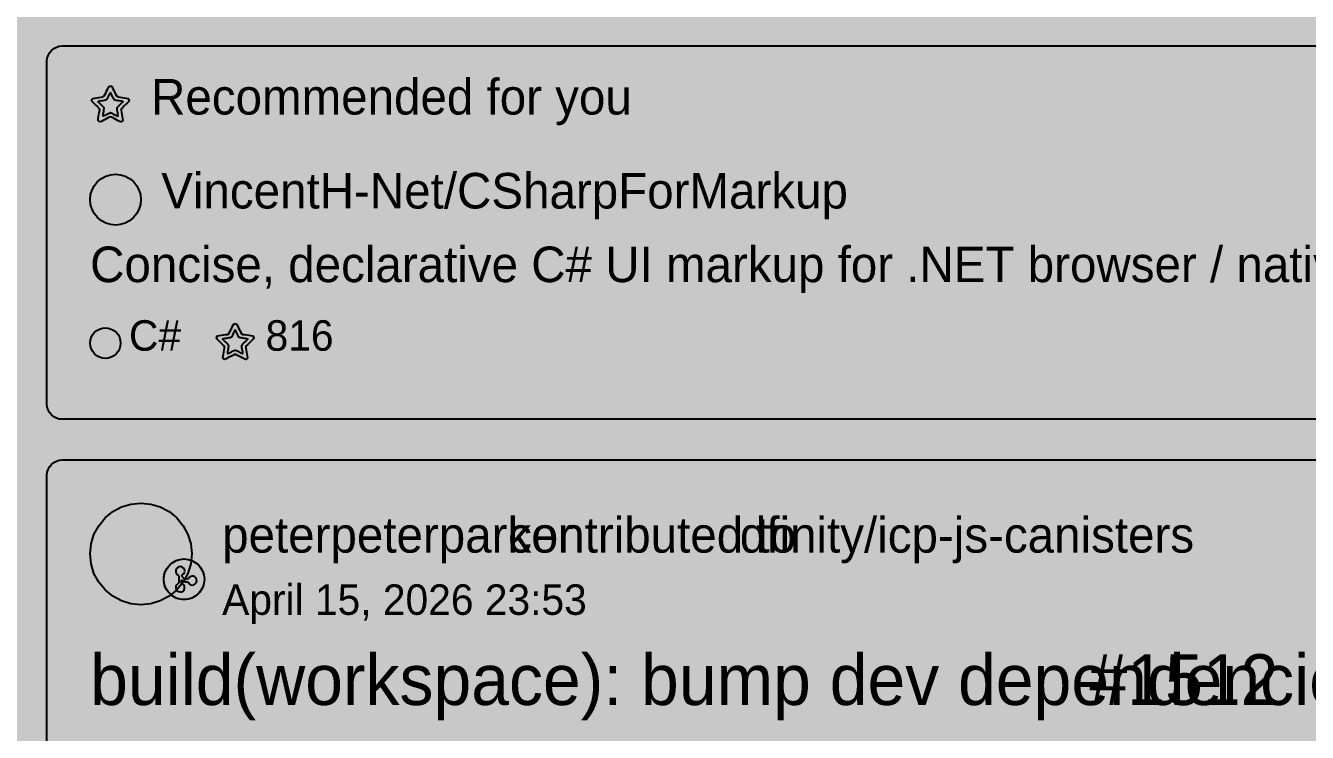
# Model space of a CAD drawing. Extents: x 0 to 2255, y 0 to 8703.
# Drawn here: x 336 to 840, y 6722 to 7000 of the extents above; entities that cross this region are included whole.
import ezdxf

# ---------------------------------------------------------------- set-up
doc = ezdxf.new("R2010")
doc.units = 0

msp = doc.modelspace()

# ---------------------------------------------------------------- hatches: boundary and pattern name
at = {"true_color": 0x0d1117}
for points in [[(0, 8703), (1280, 8703), (1280, 0.44), (0, 0.44)], [(0, 8639), (1280, 8639), (1280, 0.44), (0, 0.44)], [(350, 6991.94), (998.03, 6991.94), (998.03, 6991.94), (999.2, 6991.82), (1000.33, 6991.48), (1001.36, 6990.93), (1002.27, 6990.18), (1003.02, 6989.27), (1003.57, 6988.23), (1003.92, 6987.11), (1004.03, 6985.94), (1004.03, 6850.94), (1004.03, 6850.94), (1003.92, 6849.77), (1003.57, 6848.64), (1003.02, 6847.6), (1002.27, 6846.69), (1001.36, 6845.95), (1000.33, 6845.39), (999.2, 6845.05), (998.03, 6844.94), (350, 6844.94), (350, 6844.94), (348.83, 6845.05), (347.7, 6845.39), (346.67, 6845.95), (345.76, 6846.69), (345.01, 6847.6), (344.46, 6848.64), (344.12, 6849.77), (344, 6850.94), (344, 6985.94), (344, 6985.94), (344.12, 6987.11), (344.46, 6988.23), (345.01, 6989.27), (345.76, 6990.18), (346.67, 6990.93), (347.7, 6991.48), (348.83, 6991.82), (350, 6991.94)], [(350, 6828.94), (998.03, 6828.94), (998.03, 6828.94), (999.2, 6828.82), (1000.33, 6828.48), (1001.36, 6827.93), (1002.27, 6827.18), (1003.02, 6826.27), (1003.57, 6825.23), (1003.92, 6824.11), (1004.03, 6822.94), (1004.03, 6438.12), (1004.03, 6438.12), (1003.92, 6436.95), (1003.57, 6435.83), (1003.02, 6434.79), (1002.27, 6433.88), (1001.36, 6433.14), (1000.33, 6432.58), (999.2, 6432.24), (998.03, 6432.12), (350, 6432.12), (350, 6432.12), (348.83, 6432.24), (347.7, 6432.58), (346.67, 6433.14), (345.76, 6433.88), (345.01, 6434.79), (344.46, 6435.83), (344.12, 6436.95), (344, 6438.12), (344, 6822.94), (344, 6822.94), (344.12, 6824.11), (344.46, 6825.23), (345.01, 6826.27), (345.76, 6827.18), (346.67, 6827.93), (347.7, 6828.48), (348.83, 6828.82), (350, 6828.94)], [(398, 6789.94), (398, 6789.94), (398, 6789.94), (399.56, 6789.78), (401.06, 6789.33), (402.44, 6788.59), (403.66, 6787.59), (404.65, 6786.38), (405.39, 6785), (405.85, 6783.5), (406, 6781.94), (406, 6781.94), (406, 6781.94), (405.85, 6780.38), (405.39, 6778.88), (404.65, 6777.49), (403.66, 6776.28), (402.44, 6775.29), (401.06, 6774.55), (399.56, 6774.09), (398, 6773.94), (398, 6773.94), (398, 6773.94), (396.44, 6774.09), (394.94, 6774.55), (393.56, 6775.29), (392.34, 6776.28), (391.35, 6777.49), (390.61, 6778.88), (390.15, 6780.38), (390, 6781.94), (390, 6781.94), (390, 6781.94), (390.15, 6783.5), (390.61, 6785), (391.35, 6786.38), (392.34, 6787.59), (393.56, 6788.59), (394.94, 6789.33), (396.44, 6789.78), (398, 6789.94)]]:
    msp.add_hatch(color=256, dxfattribs=at).paths.add_polyline_path(points, flags=0)
at = {"true_color": 0x010409}
msp.add_hatch(color=256, dxfattribs=at).paths.add_polyline_path([(0, 8639), (1280, 8639), (1280, 0.44), (0, 0.44)], flags=0)
at = {"true_color": 0x9198a1}
h = msp.add_hatch(color=256, dxfattribs=at)
h.paths.add_polyline_path([(369, 6976.19), (369.65, 6975.8), (370.01, 6975.09), (370.36, 6974.38), (370.71, 6973.67), (371.06, 6972.95), (371.41, 6972.24), (372.03, 6971.89), (372.81, 6971.77), (373.6, 6971.66), (374.39, 6971.54), (375.17, 6971.43), (375.96, 6971.29), (376.4, 6970.68), (376.09, 6969.98), (375.53, 6969.42), (374.96, 6968.87), (374.39, 6968.31), (373.82, 6967.76), (373.25, 6967.2), (373.24, 6966.47), (373.38, 6965.68), (373.51, 6964.9), (373.65, 6964.12), (373.78, 6963.33), (373.83, 6962.55), (373.26, 6962.04), (372.52, 6962.24), (371.81, 6962.61), (371.11, 6962.98), (370.41, 6963.35), (369.7, 6963.72), (369, 6964.09), (368.29, 6963.72), (367.59, 6963.35), (366.89, 6962.98), (366.18, 6962.61), (365.48, 6962.24), (364.73, 6962.04), (364.17, 6962.55), (364.22, 6963.34), (364.36, 6964.12), (364.49, 6964.9), (364.62, 6965.69), (364.76, 6966.47), (364.75, 6967.21), (364.18, 6967.76), (363.61, 6968.32), (363.04, 6968.87), (362.47, 6969.43), (361.9, 6969.98), (361.59, 6970.68), (362.04, 6971.29), (362.83, 6971.43), (363.61, 6971.54), (364.4, 6971.66), (365.19, 6971.77), (365.97, 6971.89), (366.59, 6972.24), (366.94, 6972.95), (367.29, 6973.67), (367.64, 6974.38), (367.99, 6975.09), (368.35, 6975.8), (369, 6976.19)], flags=0)
h.paths.add_polyline_path([(369, 6973.74), (368.76, 6973.25), (368.52, 6972.76), (368.28, 6972.27), (368.03, 6971.79), (367.79, 6971.3), (367.54, 6970.81), (367.08, 6970.53), (366.54, 6970.45), (366, 6970.38), (365.47, 6970.3), (364.93, 6970.22), (364.39, 6970.14), (364.03, 6970), (364.42, 6969.62), (364.81, 6969.24), (365.2, 6968.86), (365.6, 6968.48), (365.99, 6968.1), (366.34, 6967.69), (366.4, 6967.16), (366.31, 6966.62), (366.21, 6966.08), (366.12, 6965.54), (366.03, 6965.01), (365.94, 6964.47), (366.08, 6964.25), (366.56, 6964.5), (367.04, 6964.76), (367.52, 6965.01), (368.01, 6965.26), (368.49, 6965.52), (369, 6965.69), (369.51, 6965.52), (369.99, 6965.26), (370.48, 6965.01), (370.96, 6964.75), (371.44, 6964.5), (371.93, 6964.25), (372.06, 6964.47), (371.97, 6965.01), (371.88, 6965.54), (371.79, 6966.08), (371.69, 6966.62), (371.6, 6967.16), (371.66, 6967.69), (372.01, 6968.1), (372.4, 6968.48), (372.8, 6968.86), (373.19, 6969.24), (373.58, 6969.62), (373.97, 6970), (373.61, 6970.14), (373.07, 6970.22), (372.53, 6970.3), (371.99, 6970.37), (371.45, 6970.45), (370.91, 6970.53), (370.46, 6970.82), (370.21, 6971.3), (369.97, 6971.79), (369.72, 6972.28), (369.48, 6972.77), (369.24, 6973.26), (369, 6973.74)], flags=0)
at = {"true_color": 0xffffff}
for points in [[(371, 6941.44), (371, 6941.44), (371, 6941.44), (372.95, 6941.25), (374.83, 6940.68), (376.56, 6939.75), (378.07, 6938.51), (379.31, 6936.99), (380.24, 6935.26), (380.81, 6933.39), (381, 6931.44), (381, 6931.44), (381, 6931.44), (380.81, 6929.49), (380.24, 6927.61), (379.31, 6925.88), (378.07, 6924.37), (376.56, 6923.12), (374.83, 6922.2), (372.95, 6921.63), (371, 6921.44), (371, 6921.44), (371, 6921.44), (369.05, 6921.63), (367.17, 6922.2), (365.44, 6923.12), (363.93, 6924.37), (362.69, 6925.88), (361.76, 6927.61), (361.19, 6929.49), (361, 6931.44), (361, 6931.44), (361, 6931.44), (361.19, 6933.39), (361.76, 6935.26), (362.69, 6936.99), (363.93, 6938.51), (365.44, 6939.75), (367.17, 6940.68), (369.05, 6941.25), (371, 6941.44)], [(381, 6811.94), (381, 6811.94), (381, 6811.94), (384.9, 6811.55), (388.65, 6810.42), (392.11, 6808.57), (395.14, 6806.08), (397.63, 6803.05), (399.48, 6799.59), (400.62, 6795.84), (401, 6791.94), (401, 6791.94), (401, 6791.94), (400.62, 6788.04), (399.48, 6784.28), (397.63, 6780.83), (395.14, 6777.8), (392.11, 6775.31), (388.65, 6773.46), (384.9, 6772.32), (381, 6771.94), (381, 6771.94), (381, 6771.94), (377.1, 6772.32), (373.35, 6773.46), (369.89, 6775.31), (366.86, 6777.8), (364.37, 6780.83), (362.52, 6784.28), (361.38, 6788.04), (361, 6791.94), (361, 6791.94), (361, 6791.94), (361.38, 6795.84), (362.52, 6799.59), (364.37, 6803.05), (366.86, 6806.08), (369.89, 6808.57), (373.35, 6810.42), (377.1, 6811.55), (381, 6811.94)]]:
    msp.add_hatch(color=256, dxfattribs=at).paths.add_polyline_path(points, flags=0)
at = {"true_color": 0x9198a1}
h = msp.add_hatch(color=256, dxfattribs=at)
h.paths.add_polyline_path([(418.12, 6882.69), (418.78, 6882.3), (419.13, 6881.59), (419.48, 6880.88), (419.84, 6880.17), (420.19, 6879.45), (420.54, 6878.74), (421.15, 6878.39), (421.94, 6878.27), (422.73, 6878.16), (423.51, 6878.04), (424.3, 6877.93), (425.08, 6877.79), (425.53, 6877.18), (425.22, 6876.48), (424.65, 6875.92), (424.08, 6875.37), (423.51, 6874.81), (422.94, 6874.26), (422.37, 6873.7), (422.37, 6872.97), (422.5, 6872.18), (422.64, 6871.4), (422.77, 6870.62), (422.91, 6869.83), (422.95, 6869.05), (422.39, 6868.54), (421.64, 6868.74), (420.94, 6869.11), (420.23, 6869.48), (419.53, 6869.85), (418.83, 6870.22), (418.12, 6870.59), (417.42, 6870.22), (416.72, 6869.85), (416.01, 6869.48), (415.31, 6869.11), (414.6, 6868.74), (413.86, 6868.54), (413.29, 6869.05), (413.35, 6869.84), (413.48, 6870.62), (413.61, 6871.4), (413.75, 6872.19), (413.88, 6872.97), (413.88, 6873.71), (413.31, 6874.26), (412.74, 6874.82), (412.17, 6875.37), (411.6, 6875.93), (411.03, 6876.48), (410.72, 6877.18), (411.17, 6877.79), (411.95, 6877.93), (412.74, 6878.04), (413.52, 6878.16), (414.31, 6878.27), (415.1, 6878.39), (415.71, 6878.74), (416.06, 6879.45), (416.41, 6880.17), (416.77, 6880.88), (417.12, 6881.59), (417.47, 6882.3), (418.12, 6882.69)], flags=0)
h.paths.add_polyline_path([(418.12, 6880.24), (417.88, 6879.75), (417.64, 6879.26), (417.4, 6878.77), (417.16, 6878.29), (416.92, 6877.8), (416.66, 6877.31), (416.21, 6877.03), (415.67, 6876.95), (415.13, 6876.88), (414.59, 6876.8), (414.05, 6876.72), (413.51, 6876.64), (413.16, 6876.5), (413.55, 6876.12), (413.94, 6875.74), (414.33, 6875.36), (414.72, 6874.98), (415.11, 6874.6), (415.47, 6874.19), (415.52, 6873.66), (415.43, 6873.12), (415.34, 6872.58), (415.25, 6872.04), (415.15, 6871.51), (415.06, 6870.97), (415.2, 6870.75), (415.68, 6871), (416.17, 6871.26), (416.65, 6871.51), (417.13, 6871.76), (417.62, 6872.02), (418.13, 6872.19), (418.64, 6872.02), (419.12, 6871.76), (419.6, 6871.51), (420.09, 6871.25), (420.57, 6871), (421.05, 6870.75), (421.19, 6870.97), (421.1, 6871.51), (421, 6872.04), (420.91, 6872.58), (420.82, 6873.12), (420.73, 6873.66), (420.78, 6874.19), (421.14, 6874.6), (421.53, 6874.98), (421.92, 6875.36), (422.31, 6875.74), (422.7, 6876.12), (423.09, 6876.5), (422.74, 6876.64), (422.2, 6876.72), (421.66, 6876.8), (421.12, 6876.87), (420.58, 6876.95), (420.04, 6877.03), (419.58, 6877.32), (419.33, 6877.8), (419.09, 6878.29), (418.85, 6878.78), (418.61, 6879.27), (418.37, 6879.76), (418.12, 6880.24)], flags=0)
at = {"true_color": 0x178600}
msp.add_hatch(color=256, dxfattribs=at).paths.add_polyline_path([(367, 6880.94), (367, 6880.94), (367, 6880.94), (368.17, 6880.82), (369.3, 6880.48), (370.33, 6879.93), (371.24, 6879.18), (371.99, 6878.27), (372.54, 6877.23), (372.88, 6876.11), (373, 6874.94), (373, 6874.94), (373, 6874.94), (372.88, 6873.77), (372.54, 6872.64), (371.99, 6871.6), (371.24, 6870.69), (370.33, 6869.95), (369.3, 6869.39), (368.17, 6869.05), (367, 6868.94), (367, 6868.94), (367, 6868.94), (365.83, 6869.05), (364.7, 6869.39), (363.67, 6869.95), (362.76, 6870.69), (362.01, 6871.6), (361.46, 6872.64), (361.12, 6873.77), (361, 6874.94), (361, 6874.94), (361, 6874.94), (361.12, 6876.11), (361.46, 6877.23), (362.01, 6878.27), (362.76, 6879.18), (363.67, 6879.93), (364.7, 6880.48), (365.83, 6880.82), (367, 6880.94)], flags=0)
at = {"true_color": 0xab7df8}
h = msp.add_hatch(color=256, dxfattribs=at)
h.paths.add_polyline_path([(398, 6773.94), (397.22, 6773.98), (396.44, 6774.09), (395.68, 6774.28), (394.94, 6774.54), (394.23, 6774.88), (393.56, 6775.29), (392.92, 6775.75), (392.34, 6776.28), (391.82, 6776.86), (391.35, 6777.49), (390.94, 6778.17), (390.61, 6778.88), (390.34, 6779.61), (390.15, 6780.38), (390.04, 6781.15), (390, 6781.94), (390.04, 6782.72), (390.15, 6783.5), (390.34, 6784.26), (390.61, 6785), (390.94, 6785.71), (391.35, 6786.38), (391.82, 6787.01), (392.34, 6787.59), (392.92, 6788.12), (393.56, 6788.59), (394.23, 6788.99), (394.94, 6789.33), (395.68, 6789.59), (396.44, 6789.79), (397.22, 6789.9), (398, 6789.94), (398.78, 6789.9), (399.56, 6789.79), (400.32, 6789.59), (401.06, 6789.33), (401.77, 6788.99), (402.44, 6788.59), (403.08, 6788.12), (403.66, 6787.59), (404.18, 6787.01), (404.65, 6786.38), (405.06, 6785.71), (405.39, 6785), (405.66, 6784.26), (405.85, 6783.5), (405.96, 6782.72), (406, 6781.94), (405.96, 6781.15), (405.85, 6780.38), (405.66, 6779.61), (405.39, 6778.88), (405.06, 6778.17), (404.65, 6777.49), (404.18, 6776.86), (403.66, 6776.28), (403.08, 6775.75), (402.44, 6775.29), (401.77, 6774.88), (401.06, 6774.54), (400.32, 6774.28), (399.56, 6774.09), (398.78, 6773.98), (398, 6773.94)], flags=0)
h.paths.add_polyline_path([(398.25, 6785.19), (398.14, 6785.81), (397.81, 6786.34), (397.32, 6786.73), (396.72, 6786.92), (396.09, 6786.89), (395.52, 6786.64), (395.07, 6786.2), (394.81, 6785.62), (394.76, 6785), (394.94, 6784.4), (395.32, 6783.89), (395.85, 6783.56), (396, 6783.04), (396, 6782.4), (396, 6781.77), (396, 6781.14), (396, 6780.51), (395.56, 6780.16), (395.1, 6779.73), (394.82, 6779.17), (394.76, 6778.55), (394.92, 6777.94), (395.29, 6777.43), (395.81, 6777.08), (396.42, 6776.94), (397.04, 6777.02), (397.6, 6777.32), (398.01, 6777.8), (398.22, 6778.39), (398.22, 6779.02), (397.99, 6779.6), (397.57, 6780.07), (397.01, 6780.36), (397, 6780.98), (397, 6781.61), (397.44, 6781.38), (398.01, 6781.11), (398.62, 6780.96), (399.25, 6780.94), (399.69, 6780.65), (400.07, 6780.15), (400.6, 6779.81), (401.21, 6779.69), (401.83, 6779.79), (402.38, 6780.1), (402.78, 6780.59), (402.98, 6781.18), (402.96, 6781.81), (402.72, 6782.39), (402.29, 6782.85), (401.72, 6783.12), (401.1, 6783.18), (400.49, 6783.01), (399.98, 6782.65), (399.64, 6782.12), (399.13, 6781.94), (398.51, 6782), (397.93, 6782.25), (397.46, 6782.67), (397.14, 6783.21), (397.32, 6783.64), (397.81, 6784.03), (398.14, 6784.57), (398.25, 6785.19)], flags=0)

# ---------------------------------------------------------------- linework, layer by layer
at = {"true_color": 0x3d444d}
for points in [[(998.03, 6844.94), (350, 6844.94), (350, 6844.94), (348.83, 6845.05), (347.7, 6845.39), (346.67, 6845.95), (345.76, 6846.69), (345.01, 6847.6), (344.46, 6848.64), (344.12, 6849.77), (344, 6850.94), (344, 6985.94), (344, 6985.94), (344.12, 6987.11), (344.46, 6988.23), (345.01, 6989.27), (345.76, 6990.18), (346.67, 6990.93), (347.7, 6991.48), (348.83, 6991.82), (350, 6991.94), (350, 6991.94), (998.03, 6991.94)], [(998.03, 6432.12), (350, 6432.12), (350, 6432.12), (348.83, 6432.24), (347.7, 6432.58), (346.67, 6433.14), (345.76, 6433.88), (345.01, 6434.79), (344.46, 6435.83), (344.12, 6436.95), (344, 6438.12), (344, 6822.94), (344, 6822.94), (344.12, 6824.11), (344.46, 6825.23), (345.01, 6826.27), (345.76, 6827.18), (346.67, 6827.93), (347.7, 6828.48), (348.83, 6828.82), (350, 6828.94), (350, 6828.94), (998.03, 6828.94)]]:
    msp.add_lwpolyline(points, dxfattribs=at)
at = {"true_color": 0x9198a1}
for points in [[(369, 6976.19), (369.65, 6975.8), (370.01, 6975.09), (370.36, 6974.38), (370.71, 6973.67), (371.06, 6972.95), (371.41, 6972.24), (372.03, 6971.89), (372.81, 6971.77), (373.6, 6971.66), (374.39, 6971.54), (375.17, 6971.43), (375.96, 6971.29), (376.4, 6970.68), (376.09, 6969.98), (375.53, 6969.42), (374.96, 6968.87), (374.39, 6968.31), (373.82, 6967.76), (373.25, 6967.2), (373.24, 6966.47), (373.38, 6965.68), (373.51, 6964.9), (373.65, 6964.12), (373.78, 6963.33), (373.83, 6962.55), (373.26, 6962.04), (372.52, 6962.24), (371.81, 6962.61), (371.11, 6962.98), (370.41, 6963.35), (369.7, 6963.72), (369, 6964.09), (368.29, 6963.72), (367.59, 6963.35), (366.89, 6962.98), (366.18, 6962.61), (365.48, 6962.24), (364.73, 6962.04), (364.17, 6962.55), (364.22, 6963.34), (364.36, 6964.12), (364.49, 6964.9), (364.62, 6965.69), (364.76, 6966.47), (364.75, 6967.21), (364.18, 6967.76), (363.61, 6968.32), (363.04, 6968.87), (362.47, 6969.43), (361.9, 6969.98), (361.59, 6970.68), (362.04, 6971.29), (362.83, 6971.43), (363.61, 6971.54), (364.4, 6971.66), (365.19, 6971.77), (365.97, 6971.89), (366.59, 6972.24), (366.94, 6972.95), (367.29, 6973.67), (367.64, 6974.38), (367.99, 6975.09), (368.35, 6975.8), (369, 6976.19)], [(369, 6973.74), (368.76, 6973.25), (368.52, 6972.76), (368.28, 6972.27), (368.03, 6971.79), (367.79, 6971.3), (367.54, 6970.81), (367.08, 6970.53), (366.54, 6970.45), (366, 6970.38), (365.47, 6970.3), (364.93, 6970.22), (364.39, 6970.14), (364.03, 6970), (364.42, 6969.62), (364.81, 6969.24), (365.2, 6968.86), (365.6, 6968.48), (365.99, 6968.1), (366.34, 6967.69), (366.4, 6967.16), (366.31, 6966.62), (366.21, 6966.08), (366.12, 6965.54), (366.03, 6965.01), (365.94, 6964.47), (366.08, 6964.25), (366.56, 6964.5), (367.04, 6964.76), (367.52, 6965.01), (368.01, 6965.26), (368.49, 6965.52), (369, 6965.69), (369.51, 6965.52), (369.99, 6965.26), (370.48, 6965.01), (370.96, 6964.75), (371.44, 6964.5), (371.93, 6964.25), (372.06, 6964.47), (371.97, 6965.01), (371.88, 6965.54), (371.79, 6966.08), (371.69, 6966.62), (371.6, 6967.16), (371.66, 6967.69), (372.01, 6968.1), (372.4, 6968.48), (372.8, 6968.86), (373.19, 6969.24), (373.58, 6969.62), (373.97, 6970), (373.61, 6970.14), (373.07, 6970.22), (372.53, 6970.3), (371.99, 6970.37), (371.45, 6970.45), (370.91, 6970.53), (370.46, 6970.82), (370.21, 6971.3), (369.97, 6971.79), (369.72, 6972.28), (369.48, 6972.77), (369.24, 6973.26), (369, 6973.74)], [(418.12, 6882.69), (418.78, 6882.3), (419.13, 6881.59), (419.48, 6880.88), (419.84, 6880.17), (420.19, 6879.45), (420.54, 6878.74), (421.15, 6878.39), (421.94, 6878.27), (422.73, 6878.16), (423.51, 6878.04), (424.3, 6877.93), (425.08, 6877.79), (425.53, 6877.18), (425.22, 6876.48), (424.65, 6875.92), (424.08, 6875.37), (423.51, 6874.81), (422.94, 6874.26), (422.37, 6873.7), (422.37, 6872.97), (422.5, 6872.18), (422.64, 6871.4), (422.77, 6870.62), (422.91, 6869.83), (422.95, 6869.05), (422.39, 6868.54), (421.64, 6868.74), (420.94, 6869.11), (420.23, 6869.48), (419.53, 6869.85), (418.83, 6870.22), (418.12, 6870.59), (417.42, 6870.22), (416.72, 6869.85), (416.01, 6869.48), (415.31, 6869.11), (414.6, 6868.74), (413.86, 6868.54), (413.29, 6869.05), (413.35, 6869.84), (413.48, 6870.62), (413.61, 6871.4), (413.75, 6872.19), (413.88, 6872.97), (413.88, 6873.71), (413.31, 6874.26), (412.74, 6874.82), (412.17, 6875.37), (411.6, 6875.93), (411.03, 6876.48), (410.72, 6877.18), (411.17, 6877.79), (411.95, 6877.93), (412.74, 6878.04), (413.52, 6878.16), (414.31, 6878.27), (415.1, 6878.39), (415.71, 6878.74), (416.06, 6879.45), (416.41, 6880.17), (416.77, 6880.88), (417.12, 6881.59), (417.47, 6882.3), (418.12, 6882.69)], [(418.12, 6880.24), (417.88, 6879.75), (417.64, 6879.26), (417.4, 6878.77), (417.16, 6878.29), (416.92, 6877.8), (416.66, 6877.31), (416.21, 6877.03), (415.67, 6876.95), (415.13, 6876.88), (414.59, 6876.8), (414.05, 6876.72), (413.51, 6876.64), (413.16, 6876.5), (413.55, 6876.12), (413.94, 6875.74), (414.33, 6875.36), (414.72, 6874.98), (415.11, 6874.6), (415.47, 6874.19), (415.52, 6873.66), (415.43, 6873.12), (415.34, 6872.58), (415.25, 6872.04), (415.15, 6871.51), (415.06, 6870.97), (415.2, 6870.75), (415.68, 6871), (416.17, 6871.26), (416.65, 6871.51), (417.13, 6871.76), (417.62, 6872.02), (418.13, 6872.19), (418.64, 6872.02), (419.12, 6871.76), (419.6, 6871.51), (420.09, 6871.25), (420.57, 6871), (421.05, 6870.75), (421.19, 6870.97), (421.1, 6871.51), (421, 6872.04), (420.91, 6872.58), (420.82, 6873.12), (420.73, 6873.66), (420.78, 6874.19), (421.14, 6874.6), (421.53, 6874.98), (421.92, 6875.36), (422.31, 6875.74), (422.7, 6876.12), (423.09, 6876.5), (422.74, 6876.64), (422.2, 6876.72), (421.66, 6876.8), (421.12, 6876.87), (420.58, 6876.95), (420.04, 6877.03), (419.58, 6877.32), (419.33, 6877.8), (419.09, 6878.29), (418.85, 6878.78), (418.61, 6879.27), (418.37, 6879.76), (418.12, 6880.24)]]:
    msp.add_lwpolyline(points, close=True, dxfattribs=at)
at = {"true_color": 0x010409}
for points in [[(371, 6941.44), (371, 6941.44), (371, 6941.44), (372.95, 6941.25), (374.83, 6940.68), (376.56, 6939.75), (378.07, 6938.51), (379.31, 6936.99), (380.24, 6935.26), (380.81, 6933.39), (381, 6931.44), (381, 6931.44), (381, 6931.44), (380.81, 6929.49), (380.24, 6927.61), (379.31, 6925.88), (378.07, 6924.37), (376.56, 6923.12), (374.83, 6922.2), (372.95, 6921.63), (371, 6921.44), (371, 6921.44), (371, 6921.44), (369.05, 6921.63), (367.17, 6922.2), (365.44, 6923.12), (363.93, 6924.37), (362.69, 6925.88), (361.76, 6927.61), (361.19, 6929.49), (361, 6931.44), (361, 6931.44), (361, 6931.44), (361.19, 6933.39), (361.76, 6935.26), (362.69, 6936.99), (363.93, 6938.51), (365.44, 6939.75), (367.17, 6940.68), (369.05, 6941.25), (371, 6941.44)], [(381, 6811.94), (381, 6811.94), (381, 6811.94), (384.9, 6811.55), (388.65, 6810.42), (392.11, 6808.57), (395.14, 6806.08), (397.63, 6803.05), (399.48, 6799.59), (400.62, 6795.84), (401, 6791.94), (401, 6791.94), (401, 6791.94), (400.62, 6788.04), (399.48, 6784.28), (397.63, 6780.83), (395.14, 6777.8), (392.11, 6775.31), (388.65, 6773.46), (384.9, 6772.32), (381, 6771.94), (381, 6771.94), (381, 6771.94), (377.1, 6772.32), (373.35, 6773.46), (369.89, 6775.31), (366.86, 6777.8), (364.37, 6780.83), (362.52, 6784.28), (361.38, 6788.04), (361, 6791.94), (361, 6791.94), (361, 6791.94), (361.38, 6795.84), (362.52, 6799.59), (364.37, 6803.05), (366.86, 6806.08), (369.89, 6808.57), (373.35, 6810.42), (377.1, 6811.55), (381, 6811.94)]]:
    msp.add_lwpolyline(points, close=True, dxfattribs=at)
at = {"true_color": 0xffffff}
msp.add_lwpolyline([(367, 6880.94), (367, 6880.94), (367, 6880.94), (368.17, 6880.82), (369.3, 6880.48), (370.33, 6879.93), (371.24, 6879.18), (371.99, 6878.27), (372.54, 6877.23), (372.88, 6876.11), (373, 6874.94), (373, 6874.94), (373, 6874.94), (372.88, 6873.77), (372.54, 6872.64), (371.99, 6871.6), (371.24, 6870.69), (370.33, 6869.95), (369.3, 6869.39), (368.17, 6869.05), (367, 6868.94), (367, 6868.94), (367, 6868.94), (365.83, 6869.05), (364.7, 6869.39), (363.67, 6869.95), (362.76, 6870.69), (362.01, 6871.6), (361.46, 6872.64), (361.12, 6873.77), (361, 6874.94), (361, 6874.94), (361, 6874.94), (361.12, 6876.11), (361.46, 6877.23), (362.01, 6878.27), (362.76, 6879.18), (363.67, 6879.93), (364.7, 6880.48), (365.83, 6880.82), (367, 6880.94)], close=True, dxfattribs=at)
at = {"true_color": 0x0d1117}
msp.add_lwpolyline([(398, 6789.94), (398, 6789.94), (398, 6789.94), (399.56, 6789.78), (401.06, 6789.33), (402.44, 6788.59), (403.66, 6787.59), (404.65, 6786.38), (405.39, 6785), (405.85, 6783.5), (406, 6781.94), (406, 6781.94), (406, 6781.94), (405.85, 6780.38), (405.39, 6778.88), (404.65, 6777.49), (403.66, 6776.28), (402.44, 6775.29), (401.06, 6774.55), (399.56, 6774.09), (398, 6773.94), (398, 6773.94), (398, 6773.94), (396.44, 6774.09), (394.94, 6774.55), (393.56, 6775.29), (392.34, 6776.28), (391.35, 6777.49), (390.61, 6778.88), (390.15, 6780.38), (390, 6781.94), (390, 6781.94), (390, 6781.94), (390.15, 6783.5), (390.61, 6785), (391.35, 6786.38), (392.34, 6787.59), (393.56, 6788.59), (394.94, 6789.33), (396.44, 6789.78), (398, 6789.94)], close=True, dxfattribs=at)
at = {"true_color": 0xab7df8}
for points in [[(398, 6773.94), (397.22, 6773.98), (396.44, 6774.09), (395.68, 6774.28), (394.94, 6774.54), (394.23, 6774.88), (393.56, 6775.29), (392.92, 6775.75), (392.34, 6776.28), (391.82, 6776.86), (391.35, 6777.49), (390.94, 6778.17), (390.61, 6778.88), (390.34, 6779.61), (390.15, 6780.38), (390.04, 6781.15), (390, 6781.94), (390.04, 6782.72), (390.15, 6783.5), (390.34, 6784.26), (390.61, 6785), (390.94, 6785.71), (391.35, 6786.38), (391.82, 6787.01), (392.34, 6787.59), (392.92, 6788.12), (393.56, 6788.59), (394.23, 6788.99), (394.94, 6789.33), (395.68, 6789.59), (396.44, 6789.79), (397.22, 6789.9), (398, 6789.94), (398.78, 6789.9), (399.56, 6789.79), (400.32, 6789.59), (401.06, 6789.33), (401.77, 6788.99), (402.44, 6788.59), (403.08, 6788.12), (403.66, 6787.59), (404.18, 6787.01), (404.65, 6786.38), (405.06, 6785.71), (405.39, 6785), (405.66, 6784.26), (405.85, 6783.5), (405.96, 6782.72), (406, 6781.94), (405.96, 6781.15), (405.85, 6780.38), (405.66, 6779.61), (405.39, 6778.88), (405.06, 6778.17), (404.65, 6777.49), (404.18, 6776.86), (403.66, 6776.28), (403.08, 6775.75), (402.44, 6775.29), (401.77, 6774.88), (401.06, 6774.54), (400.32, 6774.28), (399.56, 6774.09), (398.78, 6773.98), (398, 6773.94)], [(398.25, 6785.19), (398.14, 6785.81), (397.81, 6786.34), (397.32, 6786.73), (396.72, 6786.92), (396.09, 6786.89), (395.52, 6786.64), (395.07, 6786.2), (394.81, 6785.62), (394.76, 6785), (394.94, 6784.4), (395.32, 6783.89), (395.85, 6783.56), (396, 6783.04), (396, 6782.4), (396, 6781.77), (396, 6781.14), (396, 6780.51), (395.56, 6780.16), (395.1, 6779.73), (394.82, 6779.17), (394.76, 6778.55), (394.92, 6777.94), (395.29, 6777.43), (395.81, 6777.08), (396.42, 6776.94), (397.04, 6777.02), (397.6, 6777.32), (398.01, 6777.8), (398.22, 6778.39), (398.22, 6779.02), (397.99, 6779.6), (397.57, 6780.07), (397.01, 6780.36), (397, 6780.98), (397, 6781.61), (397.44, 6781.38), (398.01, 6781.11), (398.62, 6780.96), (399.25, 6780.94), (399.69, 6780.65), (400.07, 6780.15), (400.6, 6779.81), (401.21, 6779.69), (401.83, 6779.79), (402.38, 6780.1), (402.78, 6780.59), (402.98, 6781.18), (402.96, 6781.81), (402.72, 6782.39), (402.29, 6782.85), (401.72, 6783.12), (401.1, 6783.18), (400.49, 6783.01), (399.98, 6782.65), (399.64, 6782.12), (399.13, 6781.94), (398.51, 6782), (397.93, 6782.25), (397.46, 6782.67), (397.14, 6783.21), (397.32, 6783.64), (397.81, 6784.03), (398.14, 6784.57), (398.25, 6785.19)]]:
    msp.add_lwpolyline(points, close=True, dxfattribs=at)

# ---------------------------------------------------------------- texts
at = {"true_color": 0x9198a1}
for s, height, p in [('Recommended for you', 14, (385, 6964.94)), ('C#', 12, (376.3, 6871.94)), ('816', 12, (430.12, 6871.94)), (' contributed to', 14, (520.42, 6792.44)), ('April 15, 2026 23:53', 12, (413, 6767.94)), ('#1512', 20, (754.67, 6732.44))]:
    msp.add_text(s, height=height, dxfattribs=at).set_placement(p)
at = {"true_color": 0xf0f6fc}
for s, height, p in [('VincentH-Net/CSharpForMarkup', 14, (389, 6927.94)), ('Concise, declarative C# UI markup for .NET browser / native UI frameworks', 14, (361, 6898.94)), ('peterpeterparker', 14, (413, 6792.44)), ('dfinity/icp-js-canisters', 14, (616.94, 6792.44)), ('build(workspace): bump dev dependencies ', 20, (361, 6732.44))]:
    msp.add_text(s, height=height, dxfattribs=at).set_placement(p)

doc.saveas('drawing.dxf')
